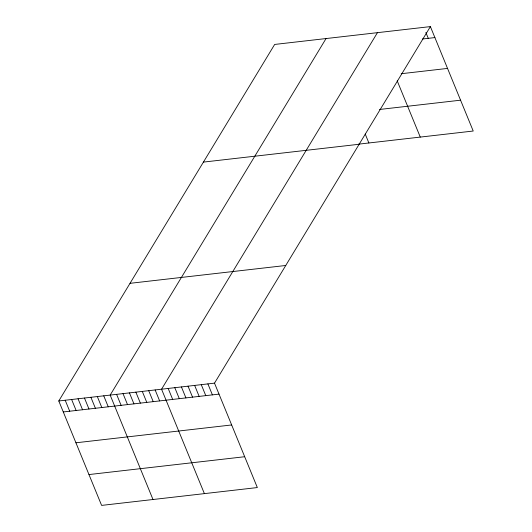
<?xml version="1.0" encoding="UTF-8"?>
<svg xmlns="http://www.w3.org/2000/svg" width="532" height="532" viewBox="0 0 532 532"><rect width="100%" height="100%" fill="white"/><g stroke="black" fill="none" stroke-linecap="round" stroke-linejoin="round"><path stroke-width="0.8" d="M430.388 26.6L214.509 383.14L257.335 487.558L101.612 505.4L58.779 400.975L274.665 44.442L430.388 26.6L473.221 131.025L358.442 144.172M326.056 38.55L110.171 395.09L152.997 499.515M377.441 32.665L161.562 389.205L204.388 493.623M422.395 39.009L434.897 37.579M401.214 73.722L447.538 68.415M379.522 109.472L460.572 100.189M203.423 162.1L359.153 144.258M130.021 283.323L285.75 265.481M58.779 400.975L214.509 383.14M63.281 411.954L219.011 394.119M75.93 442.79L231.659 424.955M88.964 474.564L244.687 456.722M425.873 32.479L428.273 38.337M397.198 80.837L420.273 137.09M365.225 134.064L368.882 142.975M207.892 383.898L212.394 394.877M201.276 384.656L205.778 395.635M194.652 385.414L199.154 396.393M188.035 386.172L192.537 397.151M181.419 386.93L185.921 397.909M174.802 387.688L179.304 398.668M168.179 388.446L172.681 399.426M155.138 389.943L159.64 400.915M148.714 390.674L153.216 401.653M142.29 391.412L146.792 402.392M135.866 392.144L140.368 403.123M129.442 392.882L133.944 403.861M123.018 393.62L127.52 404.599M116.594 394.352L121.097 405.331M103.747 395.828L108.249 406.807M97.323 396.559L101.825 407.539M90.899 397.298L95.401 408.277M84.475 398.036L88.977 409.015M78.051 398.767L82.553 409.746M71.627 399.505L76.129 410.485M65.203 400.244L69.705 411.223"/></g></svg>
